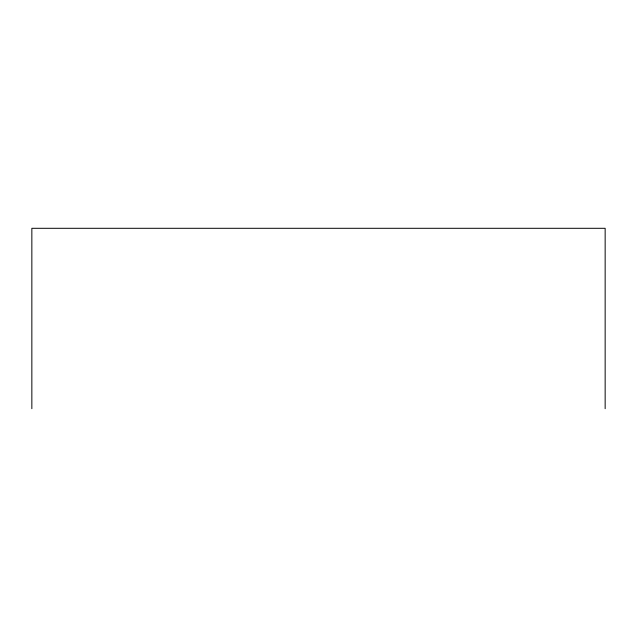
<?xml version="1.0" encoding="UTF-8"?>
<svg xmlns="http://www.w3.org/2000/svg" width="637" height="637" viewBox="0 0 637 637"><rect width="100%" height="100%" fill="white"/><g stroke="black" fill="none" stroke-linecap="round" stroke-linejoin="round"><path stroke-width="0.96" d="M605.15 408.699L605.15 228.301L31.85 228.301L31.85 408.699"/></g></svg>
